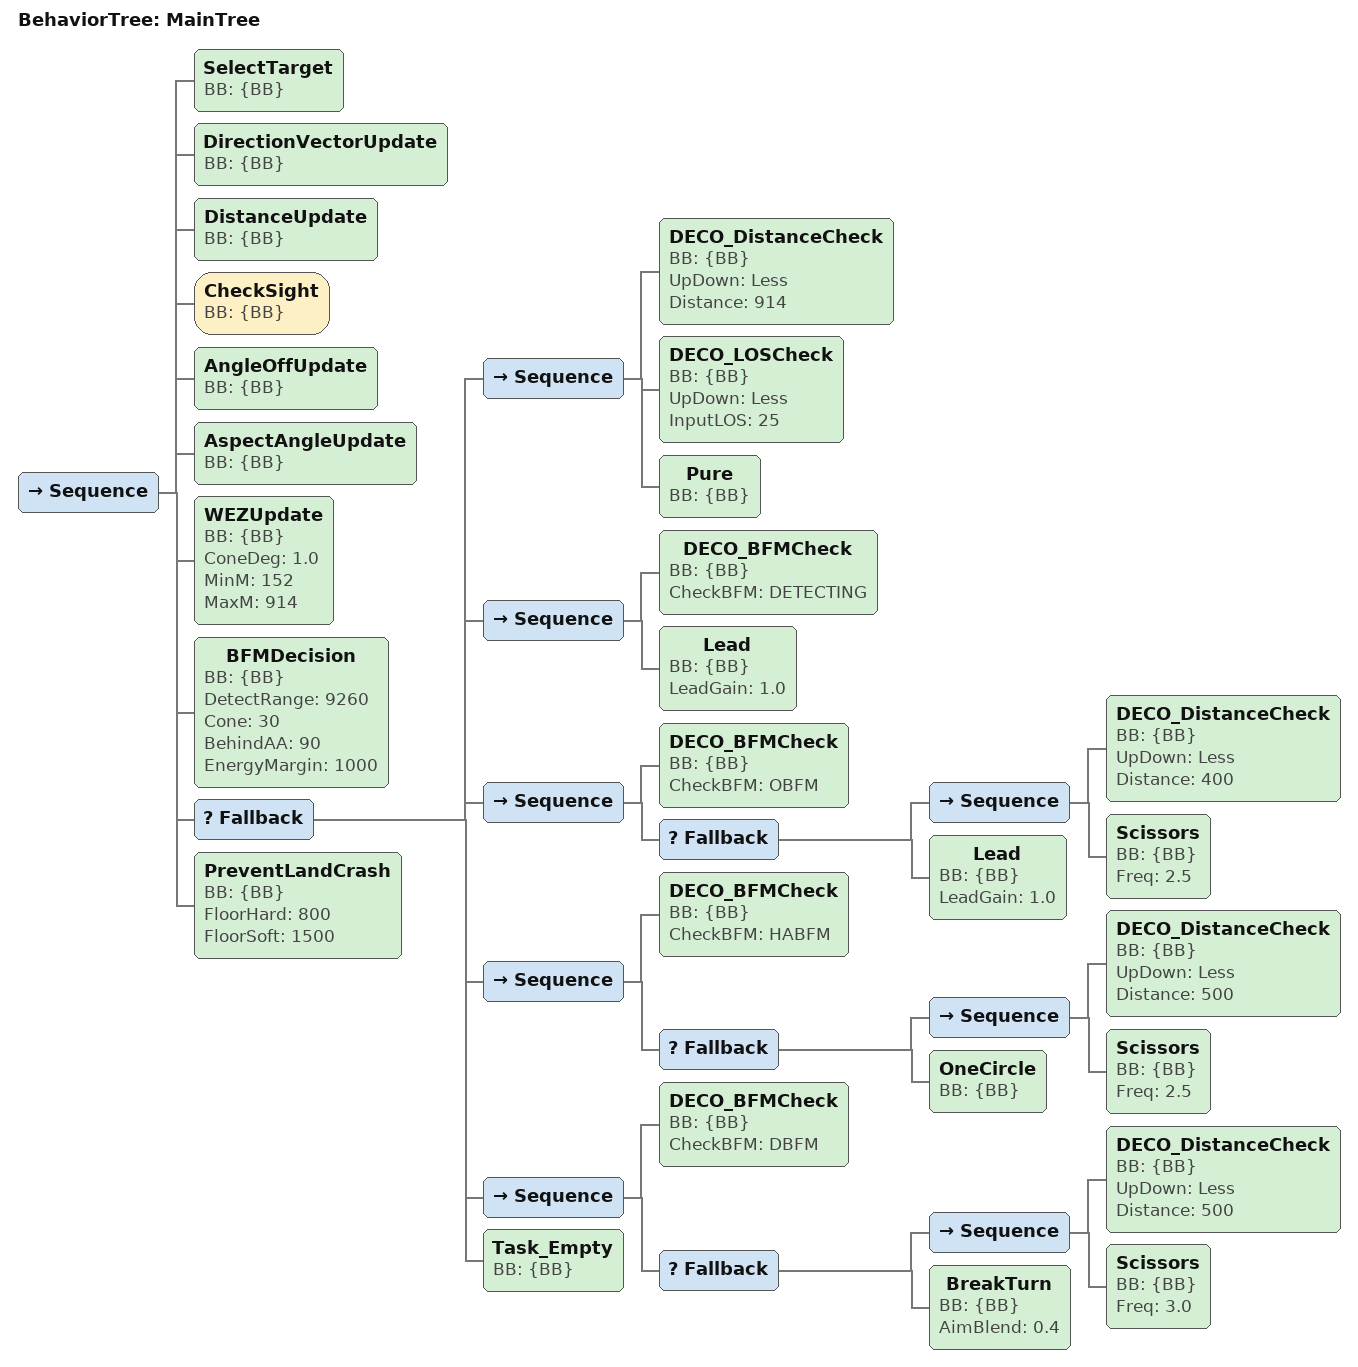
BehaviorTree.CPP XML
<?xml version="1.0"?>
<root main_tree_to_execute="MainTree">

  <BehaviorTree ID="MainTree">
    <Sequence>

      <SelectTarget          BB="{BB}"/>
      <DirectionVectorUpdate BB="{BB}"/>
      <DistanceUpdate        BB="{BB}"/>
      <CheckSight            BB="{BB}"/>
      <AngleOffUpdate        BB="{BB}"/>
      <AspectAngleUpdate     BB="{BB}"/>
      <WEZUpdate             BB="{BB}" ConeDeg="1.0" MinM="152" MaxM="914"/>

      <BFMDecision BB="{BB}" DetectRange="9260" Cone="30" BehindAA="90" EnergyMargin="1000"/>

      <Fallback>

        <!-- ── 사거리 안 + 조준 가능 → 사격 ── -->
        <Sequence>
          <DECO_DistanceCheck BB="{BB}" UpDown="Less" Distance="914"/>
          <DECO_LOSCheck      BB="{BB}" UpDown="Less" InputLOS="25"/>
          <Pure BB="{BB}"/>
        </Sequence>

        <!-- ── 원거리 접근: 예측점을 겨눠 각을 미리 산다 ── -->
        <Sequence>
          <DECO_BFMCheck BB="{BB}" CheckBFM="DETECTING"/>
          <Lead BB="{BB}" LeadGain="1.0"/>
        </Sequence>

        <!-- ── 우세: 리드 추격으로 각을 계속 조인다 ── -->
        <Sequence>
          <DECO_BFMCheck BB="{BB}" CheckBFM="OBFM"/>
          <Fallback>
            <Sequence>
              <DECO_DistanceCheck BB="{BB}" UpDown="Less" Distance="400"/>
              <Scissors BB="{BB}" Freq="2.5"/>
            </Sequence>
            <Lead BB="{BB}" LeadGain="1.0"/>
          </Fallback>
        </Sequence>

        <!-- ── 대등: 에너지 무시하고 항상 OneCircle(반경 선회) ── -->
        <Sequence>
          <DECO_BFMCheck BB="{BB}" CheckBFM="HABFM"/>
          <Fallback>
            <Sequence>
              <DECO_DistanceCheck BB="{BB}" UpDown="Less" Distance="500"/>
              <Scissors BB="{BB}" Freq="2.5"/>
            </Sequence>
            <OneCircle BB="{BB}"/>
          </Fallback>
        </Sequence>

        <!-- ── 열세: 도망 안 감. 하드턴에 조준을 크게 섞어 맞불 ── -->
        <Sequence>
          <DECO_BFMCheck BB="{BB}" CheckBFM="DBFM"/>
          <Fallback>
            <Sequence>
              <DECO_DistanceCheck BB="{BB}" UpDown="Less" Distance="500"/>
              <Scissors BB="{BB}" Freq="3.0"/>
            </Sequence>
            <BreakTurn BB="{BB}" AimBlend="0.4"/>
          </Fallback>
        </Sequence>

        <Task_Empty BB="{BB}"/>

      </Fallback>

      <PreventLandCrash BB="{BB}" FloorHard="800" FloorSoft="1500"/>

    </Sequence>
  </BehaviorTree>

</root>
